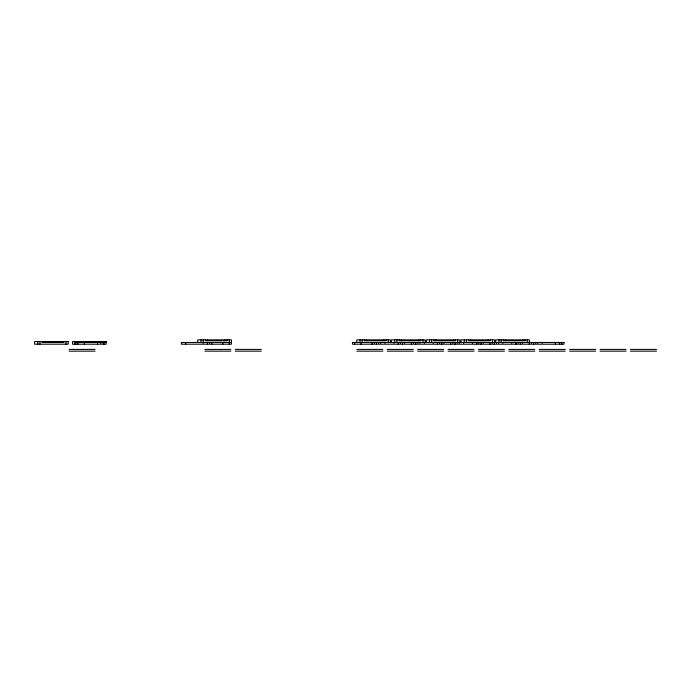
<?xml version="1.0" encoding="UTF-8"?>
<svg xmlns="http://www.w3.org/2000/svg" width="691" height="691" viewBox="0 0 691 691"><rect width="100%" height="100%" fill="white"/><g stroke="black" fill="none" stroke-linecap="round" stroke-linejoin="round"><path stroke-width="1.04" d="M106.155 342.46L75.76 342.46L75.76 344.196M231.407 342.46L181.362 342.46L181.362 344.196L231.407 344.196L231.407 339.851L197.773 339.851L197.773 342.46M69.1 349.404L95.099 349.404M204.873 349.404L230.88 349.404M235.277 349.404L261.276 349.404M356.867 349.404L382.866 349.404M387.262 349.404L413.27 349.404M417.666 349.404L443.665 349.404M448.062 349.404L474.061 349.404M478.457 349.404L504.465 349.404M508.852 349.404L534.86 349.404M539.256 349.404L565.255 349.404M569.652 349.404L595.651 349.404M600.047 349.404L626.055 349.404M630.451 349.404L656.45 349.404M69.1 351.149L95.099 351.149M204.873 351.149L230.88 351.149M235.277 351.149L261.276 351.149M356.867 351.149L382.866 351.149M387.262 351.149L413.27 351.149M417.666 351.149L443.665 351.149M448.062 351.149L474.061 351.149M478.457 351.149L504.465 351.149M508.852 351.149L534.86 351.149M539.256 351.149L565.255 351.149M569.652 351.149L595.651 351.149M600.047 351.149L626.055 351.149M630.451 351.149L656.45 351.149M561.835 342.46L561.835 344.196M559.658 342.46L559.658 344.196M555.322 342.46L555.322 344.196M542.185 342.46L542.185 343.332M537.848 342.46L537.848 343.332M535.775 342.46L535.775 343.332M533.607 342.46L533.607 344.196M531.439 342.46L531.439 343.332M529.392 342.46L529.392 339.851L495.758 339.851L495.758 342.46M529.263 342.46L529.263 344.196M527.216 339.851L527.216 342.46M525.048 339.851L525.048 340.723L503.333 340.723L503.333 339.851M522.845 339.851L522.845 340.723M522.543 342.46L522.543 343.332M520.375 342.46L520.375 344.196M518.198 342.46L518.198 343.332M516.134 342.46L516.134 343.332M516.03 342.46L516.03 344.196M511.789 342.46L511.789 343.332M505.536 339.851L505.536 340.723M502.893 342.46L502.893 343.332M501.165 339.851L501.165 342.46M498.988 339.851L498.988 342.46M498.557 342.46L498.557 343.332M496.483 342.46L496.483 343.332M494.652 342.46L494.652 339.851L461.018 339.851L461.018 342.46M494.315 342.46L494.315 344.196M492.476 339.851L492.476 342.46M492.147 342.46L492.147 343.332M490.308 339.851L490.308 340.723L468.593 340.723L468.593 339.851M489.971 342.46L489.971 344.196M488.105 339.851L488.105 340.723M483.251 342.46L483.251 343.332M481.083 342.46L481.083 344.196M478.906 342.46L478.906 343.332M476.842 343.332L476.842 342.46L476.738 344.196M472.497 342.46L472.497 343.332M470.787 339.851L470.787 340.723M466.425 339.851L466.425 342.46M464.248 339.851L464.248 342.46M463.601 342.46L463.601 343.332M459.904 342.46L459.904 339.851L426.278 339.851L426.278 342.46M459.265 342.46L459.265 343.332M457.736 339.851L457.736 342.46M457.192 342.46L457.192 343.332M455.568 339.851L455.568 340.723L433.853 340.723L433.853 339.851M455.023 342.46L455.023 344.196M453.365 339.851L453.365 340.723M452.855 342.46L452.855 343.332M450.679 342.46L450.679 344.196M443.959 342.46L443.959 343.332M441.791 342.46L441.791 344.196M439.614 342.46L439.614 343.332M437.55 342.46L437.446 344.196M436.047 339.851L436.047 340.723M433.205 342.46L433.205 343.332M431.685 339.851L431.685 342.46M429.508 339.851L429.508 342.46M425.164 342.46L425.164 339.851L391.538 339.851L391.538 342.46M424.317 342.46L424.317 343.332M422.996 339.851L422.996 342.46M420.828 339.851L420.828 340.723L399.113 340.723L399.113 339.851M419.973 342.46L419.973 343.332M418.625 339.851L418.625 340.723M417.9 342.46L417.9 343.332M415.732 342.46L415.732 344.196M413.564 342.46L413.564 343.332M411.387 342.46L411.387 344.196M404.667 342.46L404.667 343.332M402.499 342.46L402.499 344.196M401.307 339.851L401.307 340.723M400.322 342.46L400.322 343.332M398.258 342.46L398.154 344.196M396.945 339.851L396.945 342.46M394.768 339.851L394.768 342.46M393.913 342.46L393.913 343.332M390.424 342.46L390.424 339.851L356.798 339.851L356.798 342.46M388.256 339.851L388.256 342.46M386.088 339.851L386.088 340.723L364.373 340.723L364.373 339.851M385.025 342.46L385.025 343.332M383.885 339.851L383.885 340.723M380.681 342.46L380.681 343.332M378.616 342.46L378.616 343.332M376.44 342.46L376.44 344.196M374.272 342.46L374.272 343.332M372.095 342.46L372.095 344.196M366.567 339.851L366.567 340.723M362.196 339.851L362.196 342.46M361.03 342.46L361.03 344.196M360.028 339.851L360.028 342.46M354.621 342.46L354.621 344.196M229.231 339.851L229.231 344.196M227.063 339.851L227.063 340.723L205.348 340.723L205.348 339.851M224.86 339.851L224.86 340.723M222.822 342.46L222.822 344.196M211.757 342.46L211.757 344.196M209.589 342.46L209.589 343.332M207.542 339.851L207.542 340.723M207.412 342.46L207.412 344.196M203.18 339.851L203.18 343.332M201.003 339.851L201.003 342.46M185.706 342.46L185.706 344.196M103.987 342.46L103.987 344.196M102.924 341.596L102.924 343.332M100.748 341.596L100.748 343.332M98.58 341.596L98.58 342.46M97.578 342.46L97.578 344.196M84.337 342.46L84.337 344.196M77.928 342.46L77.928 344.196M76.865 341.596L76.865 342.46M74.697 341.596L74.697 344.196M66.008 341.596L66.008 344.196M63.84 341.596L63.84 342.46L42.125 342.46L42.125 341.596M39.957 341.596L39.957 344.196M37.78 341.596L37.78 344.196M68.184 341.596L34.55 341.596L34.55 344.196L68.184 344.196L68.184 341.596M106.155 341.596L72.52 341.596L72.52 344.196L106.155 344.196L106.155 341.596M564.003 342.46L352.453 342.46L352.453 344.196L564.003 344.196L564.003 342.46"/></g></svg>
